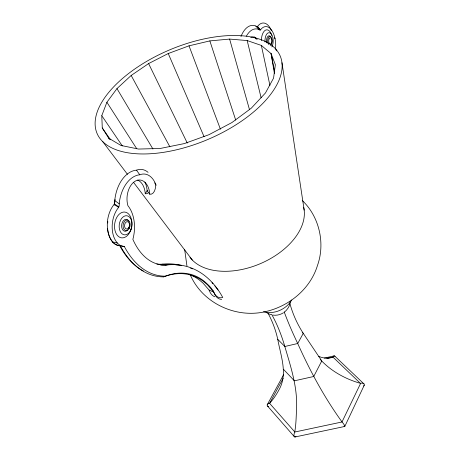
<?xml version="1.0" encoding="UTF-8"?>
<svg xmlns="http://www.w3.org/2000/svg" width="460" height="460" viewBox="0 0 460 460"><rect width="100%" height="100%" fill="white"/><g stroke="black" fill="none" stroke-linecap="round" stroke-linejoin="round"><path stroke-width="0.69" d="M114.287 205.108L114.362 203.901A4.726 3.197 -84.2 0 0 114.741 200.594A32.384 21.074 -84.1 0 1 136.505 170.165A24.817 16.071 -84.7 0 1 148.074 172.339M114.615 204.338A4.462 3.019 -84 0 0 114.569 203.188L114.741 200.594L119.197 203.768A4.479 3.007 -84 0 1 118.841 206.902L118.628 207.38A22.747 14.973 -82.6 0 0 117.346 243.001A19.343 12.753 -82.4 0 0 124.298 246.445A94.915 58.132 -85.2 0 0 165.387 276.184A106.409 61.582 -74.5 0 1 203.809 280.928C207.558 284.171 211.565 287.603 213.779 292.1A20.269 11.115 -80.2 0 0 221.685 299.339M268.249 313.576A207.627 131.796 6.5 0 1 277.748 339.319C280.709 355.867 288.109 373.905 278.961 389.867C276.351 394.68 273.355 399.32 269.594 403.316L269.278 403.357A2.95 1.8 -3.5 0 0 267.185 404.978A2.95 1.8 -3.5 0 0 268.715 406.697M290.248 301.306C290.156 305.515 287.684 309.471 284.464 312.064M143.324 270.974A94.576 58.368 -85.3 0 1 119.732 245.715A19.268 12.8 -82.4 0 1 112.752 242.276L112.821 241.96A23.96 15.876 -82.7 0 1 114.137 204.401L114.362 203.901L118.841 206.902M101.781 115.678L106.892 102.269L116.966 88.602L131.18 75.469L148.609 63.578L168.239 53.527L189.02 45.833L209.858 40.905L229.626 39.077L247.175 40.56L261.355 45.436L271.066 53.584L275.362 64.682L273.568 78.108L265.431 93.001L251.246 108.232L231.932 122.544L208.995 134.682L184.385 143.572L160.23 148.471L138.54 149.057L120.98 145.463L108.698 138.178L102.275 127.955L101.781 115.678L122.291 145.9M344.793 426.42L364.171 385.353M283.159 378.356L269.594 403.316L294.848 432.009L341.987 421.987L360.686 383.237A3.024 1.863 -8 0 1 363.791 383.743A3.024 1.863 -8 0 1 363.831 385.825L363.653 385.974M267.248 404.748L283.688 374.578M291.72 300.029C286.223 309.396 274.051 314.738 263.517 311.736M137.655 180.073A17.457 11.402 -84.5 0 1 145.262 193.706L147.125 190.704A18.452 12.029 -84.7 0 0 144.911 182.12M154.681 182.873L156.009 185.133L155.52 185.909A7.389 4.698 -85.1 0 1 149.793 194.223A17.52 11.362 -84.4 0 0 135.568 180.975A17.52 11.362 -84.4 0 0 127.903 205.672A31.544 21.206 -82 0 1 132.871 239.372A69.069 42.481 -84.4 0 0 167.112 264.856A149.327 86.612 -72.6 0 1 220.84 294.095L222.766 297.453A19.412 10.666 -80.2 0 1 213.256 290.829M271.613 314.26A268.123 141.065 -69 0 1 284.82 346.495C290.812 366.919 297.718 387.533 296.533 409.124C296.154 416.817 296.102 424.701 294.699 432.256A3.128 1.351 -75.8 0 0 294.003 435.649A3.128 1.351 -75.8 0 0 295.171 436.948L295.561 436.69A3.128 1.351 -75.8 0 0 295.952 436.247M283.51 312.737C280.422 314.749 276.621 315.652 272.964 315.089M240.948 36.564A28.48 14.783 89.8 0 1 255.84 26.042L258.853 29.503A3.841 1.949 88.9 0 0 260.216 30.003L260.446 29.883A19.481 9.838 89.8 0 1 275.074 38.749A16.508 8.309 89.8 0 1 275.534 48.277A88.211 47.713 -88.6 0 1 276.425 50.916M271.457 30.722A20.516 10.402 89.7 0 0 257.531 26.45L257.284 26.576A4.048 2.064 88.7 0 1 255.84 26.042M257.416 26.525L260.216 30.003M117.346 243.001L112.821 241.96A20.372 13.524 -82.5 0 0 120.192 245.6A99.711 61.237 -85.5 0 0 163.611 276.862L165.387 276.184M119.732 245.715L124.298 246.445M324.403 358.081L334.144 355.867M326.778 358.604L333.143 356.92A2.898 1.208 -78.5 0 1 334.949 356.471M295.171 436.948L344.649 426.478A3.174 0.581 53.5 0 0 344.287 424.994A3.174 0.581 53.5 0 0 342.177 422.165C324.484 397.687 310.051 371.042 297.718 343.505A287.759 69.218 51.1 0 1 284.211 311.938M167.112 264.856L165.422 264.983A72.548 44.752 -84.6 0 1 160.58 265.046M156.791 264.04A68.828 42.654 -84.4 0 0 162.731 264.12L165.422 264.983A156.969 90.948 -72.2 0 1 171.344 264.684M271.032 314.611L268.18 313.674L265.949 312.104M318.774 356.402C323.248 358.357 328.388 358.737 333.034 357.184L360.381 383.335C345.264 378.977 330.981 371.145 320.269 359.484M188.836 274.35A106.053 61.853 -74.4 0 1 199.6 280.186L202.998 283.084L209.105 290.07L213.779 292.1L207.448 284.809L203.918 281.779A111.636 64.567 -74.1 0 0 163.611 276.862M344.649 426.478L344.379 426.362A3.174 0.581 53.5 0 1 344.011 426.075M114.137 204.401L118.628 207.38M256.237 39.077L255.231 38.128A16.295 8.498 89.6 0 0 254.483 36.95M334.736 356.086L363.992 383.939M302.237 332.361L303.272 333.356L321.776 360.956L313.72 376.498L294.4 380.822L283.734 369.581M277.748 339.319L284.82 346.495L297.718 343.505L303.272 333.356A232.927 156.555 -19 0 1 289.915 303.617M302.272 200.508C319.372 216.66 325.369 243.374 317.498 265.403C310.477 288.615 289.656 305.877 266.386 311.42C236.607 318.929 202.785 303.519 190.405 275.132M267.605 406.099L294.469 436.845M257.531 26.45L260.446 29.883M149.793 194.223L147.125 190.704A7.774 4.962 -85.4 0 0 147.89 190.779M102.821 141.749L127.46 174.317M133.515 182.315L192.303 260.021M274.246 37.605L275.074 38.749M136.505 170.165L139.765 174.788A23.581 15.186 -84.4 0 1 156.009 185.133M108.698 138.178L109.52 139.357M102.275 127.955L110.498 139.708M106.892 102.269L136.758 148.775M116.966 88.602L152.933 149.011M131.18 75.469L169.895 146.826M148.609 63.578L187.295 143.06M168.239 53.527L204.067 136.689M189.02 45.833L220.432 129.214M209.858 40.905L235.715 120.117M229.626 39.077L249.452 109.52M247.175 40.56L261.113 97.784M261.355 45.436L269.922 85.393M274.649 71.852L271.066 53.584L274.401 73.404M186.933 265.966L184.632 249.285M281.968 62.738A99.423 48.703 -22.9 0 1 147.114 153.899A99.423 48.703 -22.9 0 1 136.781 67.603A99.423 48.703 -22.9 0 1 281.968 62.738L304.175 210.122M127.822 229.925A6.014 3.973 -82.5 0 1 122.262 229.091A6.014 3.973 -82.5 0 1 123.452 220.656A6.014 3.973 -82.5 0 1 129.007 221.542M129.202 227.418A6.014 3.973 -82.5 0 1 128.61 228.792M131.738 226.285A13.001 8.614 -82.5 0 1 117.501 235.577A13.001 8.614 -82.5 0 1 120.267 213.348A13.001 8.614 -82.5 0 1 131.819 225.624M190.532 268.128A156.969 90.948 -72.2 0 1 192.435 268.887M211.997 282.699A156.969 90.948 -72.2 0 1 212.963 283.745M214.849 285.901A156.969 90.948 -72.2 0 1 218.023 289.984M175.662 264.845A156.969 90.948 -72.2 0 1 178.486 265.132M179.877 265.328A156.969 90.948 -72.2 0 1 181.257 265.558M130.853 229.08A33.264 22.534 -82.1 0 1 130.732 230.397M119.197 203.768A30.762 19.906 -83.9 0 1 139.765 174.788M112.752 242.276A22.666 15.025 -82.6 0 1 107.605 228.436M107.68 222.996A22.666 15.025 -82.6 0 1 107.835 221.634M162.731 264.12A148.81 86.974 -72.5 0 1 181.746 265.552M214.855 296.752A19.354 10.718 -80.2 0 1 209.105 290.07M114.569 203.188A30.647 19.981 -83.9 0 1 114.701 201.946M114.873 200.704A30.647 19.981 -83.9 0 1 115.075 199.473M148.12 192.941A7.36 4.715 -85.1 0 1 145.262 193.706M268.548 44.459A4.531 2.265 89.7 0 1 268.519 37.266A4.531 2.265 89.7 0 1 272.004 39.123A4.531 2.265 89.7 0 1 270.227 45.35M266.731 42.861A5.123 2.57 89.7 0 1 267.524 36.817A5.123 2.57 89.7 0 1 270.658 36.857M261.361 40.595A11.08 5.577 89.7 0 1 265.546 30.13A11.08 5.577 89.7 0 1 271.768 35.46M265 41.958A8.205 4.111 89.7 0 1 270.451 33.172A8.205 4.111 89.7 0 1 271.877 46.931M250.786 37.364A15.456 8.021 89.7 0 1 257.18 39.359M246.387 36.15A27.025 13.955 90 0 1 258.853 29.503M303.675 207.391A62.589 39.025 -22.9 0 1 261.286 263.252A62.589 39.025 -22.9 0 1 190.009 257.33M129.208 228.419A5.319 3.507 -82.5 0 0 127.357 220.035A5.319 3.507 -82.5 0 0 123.217 227.441A5.319 3.507 -82.5 0 0 129.208 228.419M128.84 227.51A3.709 2.444 -82.5 0 0 127.541 221.668A3.709 2.444 -82.5 0 0 124.66 226.837A3.709 2.444 -82.5 0 0 128.84 227.51M130.312 230.983A9.631 6.359 -82.5 0 0 127 215.769A9.631 6.359 -82.5 0 0 119.45 229.132A9.631 6.359 -82.5 0 0 130.312 230.983M269.025 38.928A3.157 1.581 89.7 0 0 270.089 43.987A3.157 1.581 89.7 0 0 271.739 39.646A3.157 1.581 89.7 0 0 269.025 38.928"/></g></svg>
